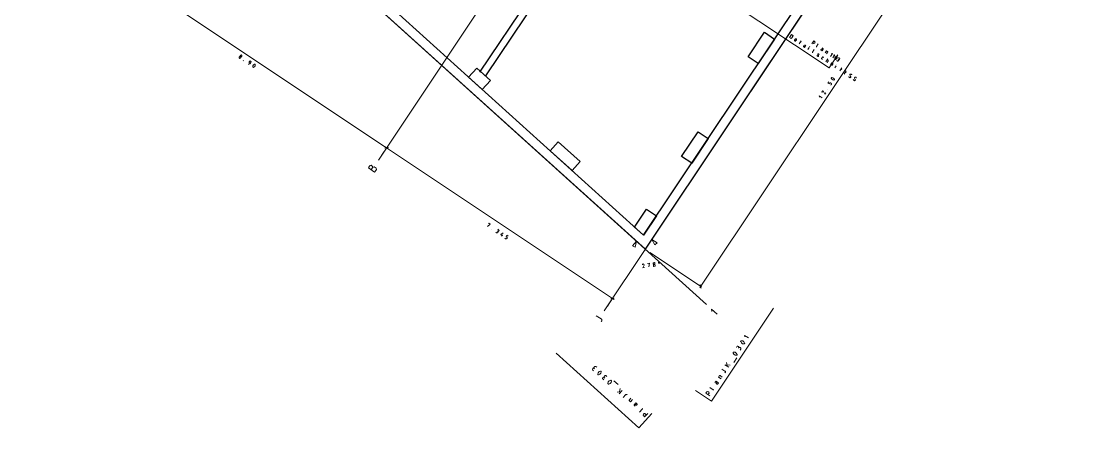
# Model space of a CAD drawing. Header units: metres. Extents: x 2680825 to 2680948, y 1252357 to 1252484.
# Drawn here: x 2680866.26 to 2680894.88, y 1252358.24 to 1252369.24 of the extents above; entities that cross this region are included whole.
import ezdxf

# ---------------------------------------------------------------- set-up
doc = ezdxf.new("R2010")
doc.units = ezdxf.units.M
doc.layers.add('0_BemassungAdo', color=5, linetype='Continuous', lineweight=0)
doc.layers.add('Bemaßung', color=7, linetype='Continuous', lineweight=13)
doc.layers.add('etappierung', color=7, linetype='Continuous')
doc.layers.add('geometrie', color=7, linetype='Continuous')
doc.layers.get('0_BemassungAdo').off()

# ---------------------------------------------------------------- blocks, each defined once
blk = doc.blocks.new('asdölkfasdiouhqreq')
at = {"layer": 'Bemaßung'}
for p, q in [((11.583, 19.776), (11.574, 19.765)), ((11.574, 19.765), (11.575, 19.753)), ((11.575, 19.753), (11.576, 19.741)), ((11.595, 19.777), (11.583, 19.776)), ((11.605, 19.778), (11.595, 19.777)), ((11.617, 19.779), (11.605, 19.778)), ((11.628, 19.771), (11.617, 19.779)), ((11.622, 19.736), (11.63, 19.747)), ((11.637, 19.781), (11.628, 19.771)), ((11.629, 19.759), (11.628, 19.771)), ((11.63, 19.747), (11.629, 19.759)), ((11.63, 19.747), (11.641, 19.738)), ((11.649, 19.782), (11.637, 19.781)), ((11.661, 19.783), (11.649, 19.782)), ((11.671, 19.775), (11.661, 19.783)), ((11.665, 19.74), (11.674, 19.751)), ((11.673, 19.763), (11.671, 19.775)), ((11.674, 19.751), (11.673, 19.763)), ((11.576, 19.741), (11.587, 19.733)), ((11.587, 19.733), (11.599, 19.734)), ((11.587, 19.629), (11.592, 19.629)), ((11.599, 19.734), (11.61, 19.735)), ((11.609, 19.453), (11.602, 19.471)), ((11.61, 19.735), (11.622, 19.736)), ((11.641, 19.738), (11.653, 19.739)), ((11.646, 19.47), (11.648, 19.476)), ((11.646, 19.465), (11.646, 19.47)), ((11.648, 19.443), (11.646, 19.465)), ((11.648, 19.476), (11.651, 19.481)), ((11.651, 19.481), (11.655, 19.485)), ((11.653, 19.739), (11.665, 19.74)), ((11.655, 19.485), (11.66, 19.488)), ((11.66, 19.488), (11.666, 19.488)), ((11.666, 19.488), (11.677, 19.489)), ((11.677, 19.489), (11.689, 19.491)), ((11.689, 19.491), (11.7, 19.482)), ((11.7, 19.482), (11.701, 19.47)), ((11.701, 19.47), (11.702, 19.458)), ((11.628, 19.441), (11.609, 19.453)), ((11.618, 19.322), (11.617, 19.318)), ((11.617, 19.318), (11.617, 19.314)), ((11.617, 19.314), (11.617, 19.31)), ((11.617, 19.31), (11.62, 19.306)), ((11.621, 19.325), (11.618, 19.322)), ((11.62, 19.306), (11.624, 19.304)), ((11.647, 19.342), (11.621, 19.325)), ((11.624, 19.304), (11.652, 19.292)), ((11.648, 19.443), (11.628, 19.441)), ((11.68, 19.346), (11.647, 19.342)), ((11.681, 19.446), (11.648, 19.443)), ((11.652, 19.292), (11.685, 19.295)), ((11.708, 19.334), (11.68, 19.346)), ((11.693, 19.447), (11.681, 19.446)), ((11.685, 19.295), (11.71, 19.312)), ((11.702, 19.458), (11.693, 19.447)), ((11.712, 19.331), (11.708, 19.334)), ((11.71, 19.312), (11.713, 19.315)), ((11.714, 19.328), (11.712, 19.331)), ((11.713, 19.315), (11.715, 19.319)), ((11.715, 19.323), (11.714, 19.328)), ((11.715, 19.319), (11.715, 19.323)), ((11.53, 15.182), (11.475, 15.176)), ((11.475, 15.176), (11.494, 14.976)), ((11.555, 15.184), (11.53, 15.182)), ((11.577, 15.166), (11.555, 15.184)), ((11.539, 15.093), (11.483, 15.087)), ((11.494, 14.976), (11.55, 14.981)), ((11.57, 15.096), (11.539, 15.093)), ((11.539, 15.093), (11.563, 15.095)), ((11.55, 14.981), (11.58, 14.984)), ((11.563, 15.095), (11.581, 15.117)), ((11.597, 15.073), (11.57, 15.096)), ((11.579, 15.141), (11.577, 15.166)), ((11.581, 15.117), (11.579, 15.141)), ((11.58, 14.984), (11.603, 15.012)), ((11.6, 15.042), (11.597, 15.073)), ((11.603, 15.012), (11.6, 15.042)), ((12.381, 11.665), (12.282, 11.677)), ((12.294, 11.552), (12.299, 11.553)), ((12.366, 11.707), (12.377, 11.708)), ((12.377, 11.708), (12.381, 11.665)), ((12.31, 11.384), (12.308, 11.406)), ((12.31, 11.378), (12.31, 11.384)), ((12.313, 11.373), (12.31, 11.378)), ((12.318, 11.369), (12.313, 11.373)), ((12.322, 11.366), (12.318, 11.369)), ((12.328, 11.364), (12.322, 11.366)), ((12.369, 11.225), (12.325, 11.221)), ((12.333, 11.364), (12.328, 11.364)), ((12.344, 11.365), (12.333, 11.364)), ((12.421, 11.247), (12.343, 11.261)), ((12.343, 11.261), (12.349, 11.207)), ((12.35, 11.366), (12.344, 11.365)), ((12.355, 11.369), (12.35, 11.366)), ((12.359, 11.373), (12.355, 11.369)), ((12.363, 11.378), (12.359, 11.373)), ((12.363, 11.4), (12.364, 11.389)), ((12.364, 11.383), (12.363, 11.378)), ((12.365, 11.377), (12.364, 11.389)), ((12.364, 11.389), (12.364, 11.383)), ((12.376, 11.368), (12.365, 11.377)), ((12.388, 11.37), (12.376, 11.368)), ((12.4, 11.371), (12.388, 11.37)), ((12.408, 11.381), (12.4, 11.371)), ((12.405, 11.415), (12.407, 11.393)), ((12.407, 11.393), (12.408, 11.381)), ((12.338, 11.091), (12.336, 11.113)), ((12.338, 11.085), (12.338, 11.091)), ((12.341, 11.08), (12.338, 11.085)), ((12.346, 11.076), (12.341, 11.08)), ((12.35, 11.073), (12.346, 11.076)), ((12.356, 11.071), (12.35, 11.073)), ((12.362, 11.071), (12.356, 11.071)), ((12.372, 11.072), (12.362, 11.071)), ((12.378, 11.073), (12.372, 11.072)), ((12.383, 11.076), (12.378, 11.073)), ((12.387, 11.08), (12.383, 11.076)), ((12.391, 11.085), (12.387, 11.08)), ((12.433, 11.122), (12.39, 11.118)), ((12.39, 11.118), (12.392, 11.096)), ((12.393, 11.09), (12.391, 11.085)), ((12.392, 11.096), (12.393, 11.09)), ((12.437, 11.079), (12.433, 11.122)), ((21.504, 8.59), (21.407, 8.581)), ((21.507, 8.558), (21.504, 8.59)), ((21.407, 8.581), (21.41, 8.548)), ((21.41, 8.548), (21.41, 8.543)), ((21.41, 8.543), (21.413, 8.537)), ((21.413, 8.537), (21.418, 8.534)), ((21.418, 8.534), (21.422, 8.53)), ((21.422, 8.53), (21.428, 8.528)), ((21.422, 8.422), (21.423, 8.427)), ((21.422, 8.418), (21.422, 8.422)), ((21.425, 8.391), (21.422, 8.418)), ((21.423, 8.427), (21.426, 8.43)), ((21.426, 8.43), (21.429, 8.433)), ((21.428, 8.528), (21.434, 8.529)), ((21.429, 8.433), (21.433, 8.435)), ((21.433, 8.435), (21.437, 8.436)), ((21.434, 8.529), (21.488, 8.534)), ((21.437, 8.436), (21.464, 8.438)), ((21.457, 8.394), (21.453, 8.437)), ((21.468, 8.395), (21.457, 8.394)), ((21.464, 8.438), (21.476, 8.44)), ((21.48, 8.396), (21.468, 8.395)), ((21.476, 8.44), (21.487, 8.431)), ((21.489, 8.407), (21.48, 8.396)), ((21.487, 8.431), (21.488, 8.419)), ((21.488, 8.534), (21.494, 8.534)), ((21.488, 8.419), (21.489, 8.407)), ((21.494, 8.534), (21.499, 8.537)), ((21.499, 8.537), (21.503, 8.542)), ((21.503, 8.542), (21.506, 8.546)), ((21.506, 8.546), (21.508, 8.552)), ((21.508, 8.552), (21.507, 8.558)), ((21.436, 8.277), (21.533, 8.286)), ((21.449, 8.134), (21.456, 8.142)), ((21.45, 8.125), (21.449, 8.134)), ((21.453, 8.098), (21.45, 8.125)), ((21.502, 8.103), (21.453, 8.098)), ((21.456, 8.142), (21.465, 8.143)), ((21.465, 8.143), (21.474, 8.144)), ((21.474, 8.144), (21.482, 8.137)), ((21.482, 8.137), (21.483, 8.128)), ((21.483, 8.128), (21.485, 8.101)), ((21.5, 8.294), (21.503, 8.262)), ((21.506, 8.103), (21.502, 8.103)), ((21.51, 8.105), (21.506, 8.103)), ((21.513, 8.109), (21.51, 8.105)), ((21.516, 8.112), (21.513, 8.109)), ((21.514, 8.142), (21.516, 8.121)), ((21.516, 8.121), (21.517, 8.116)), ((21.517, 8.116), (21.516, 8.112)), ((21.651, 8.011), (21.749, 8.02)), ((21.697, 7.988), (21.695, 8.015)), ((21.749, 8.02), (21.752, 7.993)), ((12.287, 7.722), (12.272, 7.878)), ((14.147, 7.741), (14.072, 7.722)), ((14.128, 7.781), (14.134, 7.783)), ((14.134, 7.783), (14.146, 7.786)), ((14.146, 7.786), (14.158, 7.78)), ((14.158, 7.744), (14.147, 7.741)), ((14.158, 7.78), (14.161, 7.768)), ((14.165, 7.757), (14.158, 7.744)), ((14.161, 7.768), (14.165, 7.757)), ((21.463, 7.995), (21.528, 8.001)), ((21.48, 7.846), (21.478, 7.843)), ((21.478, 7.843), (21.478, 7.84)), ((21.478, 7.84), (21.478, 7.838)), ((21.482, 7.848), (21.48, 7.846)), ((21.485, 7.849), (21.482, 7.848)), ((21.488, 7.849), (21.485, 7.849)), ((21.574, 7.858), (21.488, 7.849)), ((21.555, 8.004), (21.56, 8.004)), ((21.667, 7.86), (21.666, 7.857)), ((21.666, 7.857), (21.667, 7.854)), ((21.669, 7.862), (21.667, 7.86)), ((21.671, 7.864), (21.669, 7.862)), ((21.673, 7.865), (21.671, 7.864)), ((21.676, 7.866), (21.673, 7.865)), ((21.763, 7.874), (21.676, 7.866)), ((21.699, 7.973), (21.697, 7.988)), ((21.712, 7.962), (21.699, 7.973)), ((21.727, 7.964), (21.712, 7.962)), ((21.742, 7.965), (21.727, 7.964)), ((21.753, 7.978), (21.742, 7.965)), ((21.752, 7.993), (21.753, 7.978)), ((12.225, 7.671), (12.247, 7.673)), ((12.247, 7.673), (12.259, 7.674)), ((12.259, 7.674), (12.27, 7.68)), ((12.27, 7.68), (12.277, 7.689)), ((12.277, 7.689), (12.285, 7.698)), ((12.285, 7.698), (12.289, 7.71)), ((12.289, 7.71), (12.287, 7.722)), ((14.072, 7.722), (14.103, 7.692)), ((14.278, 7.661), (14.194, 7.605)), ((14.239, 7.683), (14.246, 7.691)), ((14.246, 7.691), (14.278, 7.661)), ((14.3, 7.534), (14.291, 7.526)), ((14.291, 7.526), (14.292, 7.512)), ((14.292, 7.512), (14.3, 7.503)), ((14.307, 7.542), (14.3, 7.534)), ((14.3, 7.503), (14.309, 7.495)), ((14.316, 7.551), (14.307, 7.542)), ((14.309, 7.495), (14.323, 7.495)), ((14.329, 7.551), (14.316, 7.551)), ((14.323, 7.495), (14.331, 7.504)), ((14.337, 7.574), (14.329, 7.565)), ((14.329, 7.565), (14.329, 7.551)), ((14.338, 7.543), (14.329, 7.551)), ((14.331, 7.504), (14.339, 7.512)), ((14.346, 7.582), (14.337, 7.574)), ((14.347, 7.534), (14.338, 7.543)), ((14.339, 7.512), (14.347, 7.521)), ((14.359, 7.583), (14.346, 7.582)), ((14.347, 7.534), (14.361, 7.535)), ((14.347, 7.521), (14.347, 7.534)), ((14.368, 7.574), (14.359, 7.583)), ((14.361, 7.535), (14.369, 7.543)), ((14.377, 7.566), (14.368, 7.574)), ((14.369, 7.543), (14.377, 7.552)), ((14.377, 7.552), (14.377, 7.566)), ((14.447, 7.476), (14.441, 7.469)), ((14.441, 7.469), (14.441, 7.459)), ((14.441, 7.459), (14.448, 7.453)), ((14.454, 7.482), (14.447, 7.476)), ((14.448, 7.453), (14.455, 7.447)), ((14.464, 7.483), (14.454, 7.482)), ((14.455, 7.447), (14.465, 7.447)), ((14.471, 7.476), (14.464, 7.483)), ((14.465, 7.447), (14.471, 7.453)), ((14.477, 7.47), (14.471, 7.476)), ((14.471, 7.453), (14.477, 7.46)), ((14.477, 7.46), (14.477, 7.47)), ((21.494, 7.693), (21.493, 7.682)), ((21.493, 7.682), (21.494, 7.672)), ((21.496, 7.702), (21.494, 7.693)), ((21.494, 7.672), (21.494, 7.666)), ((21.494, 7.666), (21.499, 7.661)), ((21.499, 7.661), (21.506, 7.66)), ((21.506, 7.66), (21.512, 7.659)), ((21.507, 7.548), (21.506, 7.544)), ((21.506, 7.544), (21.506, 7.539)), ((21.506, 7.539), (21.508, 7.523)), ((21.51, 7.551), (21.507, 7.548)), ((21.513, 7.555), (21.51, 7.551)), ((21.512, 7.659), (21.518, 7.663)), ((21.517, 7.557), (21.513, 7.555)), ((21.521, 7.557), (21.517, 7.557)), ((21.518, 7.663), (21.52, 7.669)), ((21.52, 7.669), (21.531, 7.698)), ((21.554, 7.56), (21.521, 7.557)), ((21.531, 7.698), (21.533, 7.704)), ((21.533, 7.704), (21.539, 7.708)), ((21.539, 7.708), (21.545, 7.707)), ((21.545, 7.707), (21.552, 7.706)), ((21.552, 7.706), (21.557, 7.701)), ((21.557, 7.678), (21.554, 7.67)), ((21.558, 7.561), (21.554, 7.56)), ((21.557, 7.701), (21.557, 7.695)), ((21.557, 7.695), (21.558, 7.686)), ((21.558, 7.686), (21.557, 7.678)), ((21.562, 7.559), (21.558, 7.561)), ((21.566, 7.557), (21.562, 7.559)), ((21.569, 7.554), (21.566, 7.557)), ((21.571, 7.55), (21.569, 7.554)), ((21.572, 7.545), (21.571, 7.55)), ((21.573, 7.529), (21.572, 7.545)), ((21.68, 7.711), (21.687, 7.719)), ((21.681, 7.702), (21.68, 7.711)), ((21.684, 7.675), (21.681, 7.702)), ((21.732, 7.679), (21.684, 7.675)), ((21.687, 7.719), (21.696, 7.72)), ((21.694, 7.572), (21.759, 7.578)), ((21.696, 7.72), (21.705, 7.721)), ((21.747, 7.533), (21.698, 7.528)), ((21.705, 7.721), (21.713, 7.714)), ((21.713, 7.714), (21.714, 7.705)), ((21.714, 7.705), (21.716, 7.678)), ((21.737, 7.68), (21.732, 7.679)), ((21.741, 7.682), (21.737, 7.68)), ((21.744, 7.685), (21.741, 7.682)), ((21.746, 7.689), (21.744, 7.685)), ((21.745, 7.719), (21.747, 7.697)), ((21.748, 7.693), (21.746, 7.689)), ((21.747, 7.697), (21.748, 7.693)), ((21.751, 7.533), (21.747, 7.533)), ((21.755, 7.535), (21.751, 7.533)), ((21.758, 7.539), (21.755, 7.535)), ((21.76, 7.542), (21.758, 7.539)), ((21.759, 7.578), (21.761, 7.551)), ((21.762, 7.546), (21.76, 7.542)), ((21.761, 7.551), (21.762, 7.546)), ((21.519, 7.409), (21.617, 7.418)), ((21.572, 7.37), (21.523, 7.366)), ((21.533, 7.263), (21.598, 7.269)), ((21.586, 7.224), (21.537, 7.219)), ((21.576, 7.371), (21.572, 7.37)), ((21.58, 7.373), (21.576, 7.371)), ((21.583, 7.376), (21.58, 7.373)), ((21.586, 7.38), (21.583, 7.376)), ((21.584, 7.415), (21.587, 7.388)), ((21.587, 7.384), (21.586, 7.38)), ((21.59, 7.224), (21.586, 7.224)), ((21.587, 7.388), (21.587, 7.384)), ((21.594, 7.226), (21.59, 7.224)), ((21.597, 7.23), (21.594, 7.226)), ((21.6, 7.233), (21.597, 7.23)), ((21.598, 7.269), (21.601, 7.242)), ((21.601, 7.237), (21.6, 7.233)), ((21.601, 7.242), (21.601, 7.237)), ((21.807, 7.413), (21.71, 7.404)), ((21.814, 7.34), (21.717, 7.33)), ((21.725, 7.266), (21.723, 7.261)), ((21.723, 7.261), (21.724, 7.257)), ((21.724, 7.257), (21.724, 7.253)), ((21.724, 7.253), (21.727, 7.249)), ((21.728, 7.268), (21.725, 7.266)), ((21.727, 7.249), (21.73, 7.247)), ((21.754, 7.285), (21.728, 7.268)), ((21.731, 7.184), (21.729, 7.206)), ((21.73, 7.247), (21.759, 7.235)), ((21.731, 7.178), (21.731, 7.184)), ((21.734, 7.173), (21.731, 7.178)), ((21.739, 7.169), (21.734, 7.173)), ((21.743, 7.165), (21.739, 7.169)), ((21.749, 7.164), (21.743, 7.165)), ((21.755, 7.164), (21.749, 7.164)), ((21.786, 7.289), (21.754, 7.285)), ((21.765, 7.165), (21.755, 7.164)), ((21.759, 7.235), (21.791, 7.238)), ((21.771, 7.166), (21.765, 7.165)), ((21.776, 7.169), (21.771, 7.166)), ((21.78, 7.173), (21.776, 7.169)), ((21.784, 7.178), (21.78, 7.173)), ((21.784, 7.433), (21.807, 7.413)), ((21.784, 7.2), (21.785, 7.189)), ((21.786, 7.183), (21.784, 7.178)), ((21.786, 7.177), (21.785, 7.189)), ((21.785, 7.189), (21.786, 7.183)), ((21.815, 7.277), (21.786, 7.289)), ((21.797, 7.168), (21.786, 7.177)), ((21.791, 7.359), (21.814, 7.34)), ((21.791, 7.238), (21.817, 7.255)), ((21.809, 7.169), (21.797, 7.168)), ((21.821, 7.171), (21.809, 7.169)), ((21.819, 7.275), (21.815, 7.277)), ((21.817, 7.255), (21.82, 7.258)), ((21.821, 7.271), (21.819, 7.275)), ((21.82, 7.258), (21.822, 7.262)), ((21.821, 7.266), (21.821, 7.271)), ((21.822, 7.262), (21.821, 7.266)), ((21.83, 7.181), (21.821, 7.171)), ((21.826, 7.215), (21.828, 7.193)), ((21.828, 7.193), (21.83, 7.181)), ((11.073, 6.992), (11.074, 7.019)), ((11.074, 7.019), (11.075, 7.035)), ((11.075, 7.035), (11.088, 7.046)), ((11.088, 7.046), (11.103, 7.045)), ((11.103, 7.045), (11.118, 7.045)), ((11.118, 7.045), (11.13, 7.032)), ((11.13, 7.032), (11.129, 7.017)), ((11.129, 7.017), (11.13, 7.024)), ((11.129, 7.003), (11.129, 7.017)), ((11.13, 7.024), (11.133, 7.031)), ((11.133, 7.031), (11.138, 7.036)), ((11.138, 7.036), (11.144, 7.041)), ((11.144, 7.041), (11.151, 7.043)), ((11.151, 7.043), (11.158, 7.043)), ((11.158, 7.043), (11.172, 7.042)), ((11.172, 7.042), (11.179, 7.042)), ((11.179, 7.042), (11.186, 7.038)), ((11.186, 7.038), (11.191, 7.033)), ((11.191, 7.033), (11.196, 7.028)), ((11.196, 7.028), (11.198, 7.02)), ((11.198, 7.013), (11.197, 6.986)), ((11.198, 7.02), (11.198, 7.013)), ((20.668, 6.94), (20.688, 6.963)), ((20.688, 6.963), (20.697, 6.866)), ((20.814, 6.959), (20.817, 6.965)), ((20.817, 6.965), (20.822, 6.976)), ((20.822, 6.976), (20.835, 6.98)), ((20.856, 6.947), (20.822, 6.878)), ((20.822, 6.878), (20.865, 6.882)), ((20.835, 6.98), (20.846, 6.975)), ((20.846, 6.975), (20.857, 6.97)), ((20.861, 6.958), (20.856, 6.947)), ((20.857, 6.97), (20.861, 6.958)), ((20.969, 6.892), (20.968, 6.897)), ((21.149, 7.008), (21.106, 7.003)), ((21.106, 7.003), (21.11, 6.96)), ((21.11, 6.96), (21.132, 6.962)), ((21.137, 6.908), (21.115, 6.906)), ((21.132, 6.962), (21.137, 6.963)), ((21.137, 6.963), (21.143, 6.961)), ((21.142, 6.908), (21.137, 6.908)), ((21.148, 6.911), (21.142, 6.908)), ((21.143, 6.961), (21.147, 6.957)), ((21.147, 6.957), (21.152, 6.953)), ((21.151, 6.916), (21.148, 6.911)), ((21.155, 6.92), (21.151, 6.916)), ((21.152, 6.953), (21.155, 6.948)), ((21.155, 6.948), (21.155, 6.942)), ((21.155, 6.942), (21.156, 6.932)), ((21.157, 6.926), (21.155, 6.92)), ((21.156, 6.932), (21.157, 6.926)), ((21.264, 7.013), (21.252, 6.984)), ((21.252, 6.984), (21.255, 6.952)), ((21.255, 6.952), (21.272, 6.926)), ((21.266, 7.017), (21.264, 7.013)), ((21.27, 7.019), (21.266, 7.017)), ((21.274, 7.019), (21.27, 7.019)), ((21.272, 6.926), (21.275, 6.923)), ((21.278, 7.02), (21.274, 7.019)), ((21.275, 6.923), (21.279, 6.921)), ((21.282, 7.018), (21.278, 7.02)), ((21.279, 6.921), (21.283, 6.922)), ((21.285, 7.015), (21.282, 7.018)), ((21.283, 6.922), (21.287, 6.922)), ((21.302, 6.989), (21.285, 7.015)), ((21.287, 6.922), (21.291, 6.925)), ((21.291, 6.925), (21.294, 6.928)), ((21.294, 6.928), (21.305, 6.957)), ((21.305, 6.957), (21.302, 6.989)), ((21.547, 7.116), (21.612, 7.122)), ((21.562, 6.959), (21.66, 6.968)), ((21.626, 6.976), (21.629, 6.943)), ((21.639, 7.125), (21.645, 7.125)), ((11.054, 6.621), (11.055, 6.648)), ((11.055, 6.648), (11.056, 6.663)), ((11.056, 6.663), (11.069, 6.675)), ((11.068, 6.844), (11.065, 6.839)), ((11.065, 6.839), (11.065, 6.834)), ((11.065, 6.834), (11.065, 6.828)), ((11.065, 6.828), (11.067, 6.823)), ((11.067, 6.823), (11.071, 6.82)), ((11.072, 6.847), (11.068, 6.844)), ((11.069, 6.675), (11.084, 6.674)), ((11.071, 6.82), (11.104, 6.8)), ((11.108, 6.864), (11.072, 6.847)), ((11.084, 6.674), (11.099, 6.673)), ((11.099, 6.673), (11.111, 6.661)), ((11.104, 6.8), (11.146, 6.797)), ((11.149, 6.862), (11.108, 6.864)), ((11.111, 6.661), (11.11, 6.645)), ((11.11, 6.645), (11.111, 6.653)), ((11.11, 6.632), (11.11, 6.645)), ((11.111, 6.653), (11.114, 6.659)), ((11.114, 6.659), (11.119, 6.664)), ((11.119, 6.664), (11.125, 6.669)), ((11.125, 6.669), (11.132, 6.672)), ((11.132, 6.672), (11.139, 6.671)), ((11.139, 6.671), (11.153, 6.671)), ((11.146, 6.797), (11.181, 6.814)), ((11.182, 6.842), (11.149, 6.862)), ((11.153, 6.671), (11.16, 6.67)), ((11.16, 6.67), (11.167, 6.667)), ((11.167, 6.667), (11.172, 6.662)), ((11.172, 6.662), (11.177, 6.656)), ((11.177, 6.656), (11.18, 6.649)), ((11.179, 6.642), (11.178, 6.614)), ((11.18, 6.649), (11.179, 6.642)), ((11.181, 6.814), (11.186, 6.817)), ((11.187, 6.838), (11.182, 6.842)), ((11.186, 6.817), (11.188, 6.822)), ((11.189, 6.833), (11.187, 6.838)), ((11.188, 6.822), (11.189, 6.827)), ((11.189, 6.827), (11.189, 6.833)), ((21.576, 6.812), (21.674, 6.822)), ((21.594, 6.668), (21.591, 6.656)), ((21.591, 6.656), (21.592, 6.644)), ((21.592, 6.644), (21.593, 6.634)), ((21.593, 6.634), (21.601, 6.626)), ((21.6, 6.678), (21.594, 6.668)), ((21.601, 6.626), (21.611, 6.625)), ((21.611, 6.625), (21.621, 6.623)), ((21.621, 6.623), (21.631, 6.629)), ((21.631, 6.629), (21.634, 6.638)), ((21.634, 6.638), (21.647, 6.67)), ((21.64, 6.829), (21.643, 6.797)), ((21.647, 6.67), (21.651, 6.68)), ((21.651, 6.68), (21.66, 6.685)), ((21.66, 6.685), (21.67, 6.684)), ((21.67, 6.684), (21.68, 6.682)), ((21.68, 6.682), (21.688, 6.674)), ((21.689, 6.646), (21.686, 6.637)), ((21.688, 6.674), (21.689, 6.664)), ((21.689, 6.664), (21.69, 6.655)), ((21.69, 6.655), (21.689, 6.646)), ((11.049, 6.473), (11.046, 6.468)), ((11.046, 6.468), (11.046, 6.463)), ((11.046, 6.463), (11.046, 6.457)), ((11.046, 6.457), (11.048, 6.452)), ((11.048, 6.452), (11.052, 6.448)), ((11.053, 6.476), (11.049, 6.473)), ((11.052, 6.448), (11.086, 6.428)), ((11.089, 6.492), (11.053, 6.476)), ((11.086, 6.428), (11.127, 6.426)), ((11.13, 6.49), (11.089, 6.492)), ((11.127, 6.426), (11.162, 6.443)), ((11.163, 6.47), (11.13, 6.49)), ((11.162, 6.443), (11.167, 6.446)), ((11.168, 6.467), (11.163, 6.47)), ((11.167, 6.446), (11.169, 6.451)), ((11.17, 6.462), (11.168, 6.467)), ((11.169, 6.451), (11.17, 6.456)), ((11.17, 6.456), (11.17, 6.462)), ((11.2, 6.241), (11.208, 6.392)), ((21.608, 6.521), (21.605, 6.509)), ((21.605, 6.509), (21.606, 6.498)), ((21.606, 6.498), (21.607, 6.488)), ((21.607, 6.488), (21.615, 6.48)), ((21.614, 6.531), (21.608, 6.521)), ((21.615, 6.48), (21.625, 6.478)), ((21.625, 6.478), (21.635, 6.477)), ((21.635, 6.477), (21.645, 6.482)), ((21.645, 6.482), (21.648, 6.492)), ((21.648, 6.492), (21.661, 6.524)), ((21.661, 6.524), (21.665, 6.533)), ((21.665, 6.533), (21.674, 6.539)), ((21.674, 6.539), (21.684, 6.537)), ((21.684, 6.537), (21.694, 6.536)), ((21.694, 6.536), (21.702, 6.528)), ((21.703, 6.499), (21.7, 6.49)), ((21.702, 6.528), (21.703, 6.518)), ((21.703, 6.518), (21.704, 6.509)), ((21.704, 6.509), (21.703, 6.499)), ((11.149, 6.057), (11.026, 6.064)), ((11.029, 6.133), (11.101, 6.06)), ((11.153, 6.126), (11.074, 6.087)), ((11.114, 5.914), (11.018, 5.919)), ((11.048, 5.69), (11.05, 5.725)), ((11.05, 5.73), (11.052, 5.735)), ((11.05, 5.725), (11.05, 5.73)), ((11.052, 5.735), (11.056, 5.739)), ((11.056, 5.739), (11.06, 5.743)), ((11.06, 5.743), (11.066, 5.745)), ((11.066, 5.745), (11.071, 5.744)), ((11.071, 5.744), (11.133, 5.741)), ((11.122, 5.914), (11.114, 5.914)), ((11.129, 5.911), (11.122, 5.914)), ((11.133, 5.905), (11.129, 5.911)), ((11.138, 5.9), (11.133, 5.905)), ((11.141, 5.893), (11.138, 5.9)), ((11.14, 5.872), (11.141, 5.886)), ((11.141, 5.886), (11.141, 5.893)), ((11.039, 5.512), (11.04, 5.539)), ((11.04, 5.545), (11.043, 5.55)), ((11.04, 5.539), (11.04, 5.545)), ((11.043, 5.55), (11.047, 5.553)), ((11.047, 5.553), (11.051, 5.557)), ((11.13, 5.686), (11.048, 5.69)), ((11.051, 5.557), (11.056, 5.559)), ((11.056, 5.559), (11.062, 5.559)), ((11.062, 5.559), (11.124, 5.556)), ((11.08, 5.512), (11.081, 5.523)), ((11.089, 5.502), (11.08, 5.512)), ((11.081, 5.523), (11.082, 5.558)), ((11.1, 5.502), (11.089, 5.502)), ((11.112, 5.501), (11.1, 5.502)), ((11.121, 5.51), (11.112, 5.501)), ((11.122, 5.521), (11.121, 5.51)), ((11.124, 5.556), (11.122, 5.521)), ((14.331, 5.529), (14.377, 5.572)), ((14.377, 5.572), (14.367, 5.37)), ((10.978, 5.136), (10.98, 5.17)), ((10.98, 5.17), (10.981, 5.189)), ((10.981, 5.189), (10.997, 5.204)), ((10.988, 5.321), (11.098, 5.316)), ((10.997, 5.204), (11.016, 5.203)), ((11.016, 5.203), (11.035, 5.202)), ((11.035, 5.202), (11.05, 5.185)), ((11.049, 5.167), (11.047, 5.132)), ((11.05, 5.185), (11.049, 5.167)), ((11.098, 5.316), (11.101, 5.315)), ((11.101, 5.315), (11.105, 5.317)), ((11.105, 5.317), (11.108, 5.319)), ((11.108, 5.319), (11.11, 5.322)), ((11.11, 5.322), (11.112, 5.325)), ((11.112, 5.325), (11.112, 5.329)), ((11.102, 5.129), (10.978, 5.136)), ((13.307, 4.233), (13.298, 4.329)), ((13.454, 4.219), (13.442, 4.343)), ((13.511, 4.349), (13.449, 4.267)), ((13.522, 4.226), (13.472, 4.298)), ((13.826, 4.373), (13.811, 4.337)), ((13.811, 4.337), (13.815, 4.295)), ((13.815, 4.295), (13.837, 4.263)), ((13.829, 4.377), (13.826, 4.373)), ((13.834, 4.38), (13.829, 4.377)), ((13.839, 4.381), (13.834, 4.38)), ((13.845, 4.381), (13.839, 4.381)), ((13.85, 4.379), (13.845, 4.381)), ((13.854, 4.375), (13.85, 4.379)), ((13.875, 4.343), (13.854, 4.375)), ((13.864, 4.266), (13.879, 4.302)), ((13.879, 4.302), (13.875, 4.343)), ((13.997, 4.396), (14.024, 4.399)), ((14.016, 4.342), (14.03, 4.344)), ((14.024, 4.399), (14.04, 4.4)), ((14.045, 4.345), (14.03, 4.344)), ((14.03, 4.344), (14.037, 4.344)), ((14.037, 4.344), (14.044, 4.342)), ((14.04, 4.4), (14.053, 4.389)), ((14.044, 4.342), (14.05, 4.338)), ((14.056, 4.359), (14.045, 4.345)), ((14.05, 4.338), (14.055, 4.333)), ((14.053, 4.389), (14.054, 4.374)), ((14.054, 4.374), (14.056, 4.359)), ((14.055, 4.333), (14.059, 4.326)), ((14.059, 4.326), (14.06, 4.319)), ((14.06, 4.319), (14.061, 4.305)), ((14.062, 4.298), (14.06, 4.291)), ((14.061, 4.305), (14.062, 4.298)), ((14.196, 4.408), (14.181, 4.372)), ((14.181, 4.372), (14.185, 4.331)), ((14.185, 4.331), (14.207, 4.298)), ((14.199, 4.413), (14.196, 4.408)), ((14.204, 4.416), (14.199, 4.413)), ((14.209, 4.416), (14.204, 4.416)), ((14.207, 4.298), (14.211, 4.294)), ((14.215, 4.417), (14.209, 4.416)), ((14.211, 4.294), (14.216, 4.292)), ((14.22, 4.415), (14.215, 4.417)), ((14.216, 4.292), (14.221, 4.293)), ((14.224, 4.411), (14.22, 4.415)), ((14.221, 4.293), (14.227, 4.293)), ((14.245, 4.378), (14.224, 4.411)), ((14.227, 4.293), (14.232, 4.296)), ((14.232, 4.296), (14.234, 4.301)), ((14.234, 4.301), (14.249, 4.337)), ((14.249, 4.337), (14.245, 4.378)), ((14.37, 4.404), (14.394, 4.434)), ((14.394, 4.434), (14.406, 4.311)), ((12.517, 4.254), (12.551, 4.257)), ((12.529, 4.131), (12.517, 4.254)), ((12.558, 4.189), (12.523, 4.185)), ((12.551, 4.257), (12.57, 4.259)), ((12.577, 4.191), (12.558, 4.189)), ((12.57, 4.259), (12.587, 4.245)), ((12.591, 4.207), (12.577, 4.191)), ((12.587, 4.245), (12.589, 4.226)), ((12.589, 4.226), (12.591, 4.207)), ((12.702, 4.272), (12.712, 4.162)), ((12.712, 4.162), (12.713, 4.158)), ((12.713, 4.158), (12.715, 4.155)), ((12.715, 4.155), (12.717, 4.153)), ((12.717, 4.153), (12.72, 4.15)), ((12.72, 4.15), (12.724, 4.149)), ((12.724, 4.149), (12.727, 4.15)), ((12.896, 4.198), (12.904, 4.208)), ((12.897, 4.187), (12.896, 4.198)), ((12.898, 4.175), (12.897, 4.187)), ((12.898, 4.249), (12.925, 4.252)), ((12.908, 4.167), (12.898, 4.175)), ((12.904, 4.208), (12.915, 4.209)), ((12.919, 4.168), (12.908, 4.167)), ((12.915, 4.209), (12.95, 4.212)), ((12.954, 4.171), (12.919, 4.168)), ((12.925, 4.252), (12.931, 4.252)), ((12.931, 4.252), (12.936, 4.25)), ((12.936, 4.25), (12.94, 4.247)), ((12.94, 4.247), (12.944, 4.244)), ((12.944, 4.244), (12.947, 4.239)), ((12.947, 4.239), (12.948, 4.233)), ((12.948, 4.233), (12.954, 4.171)), ((13.076, 4.266), (13.11, 4.269)), ((13.084, 4.184), (13.076, 4.266)), ((13.11, 4.269), (13.116, 4.27)), ((13.116, 4.27), (13.121, 4.268)), ((13.121, 4.268), (13.125, 4.265)), ((13.125, 4.265), (13.129, 4.261)), ((13.129, 4.261), (13.132, 4.256)), ((13.132, 4.256), (13.133, 4.251)), ((13.133, 4.251), (13.139, 4.189)), ((13.269, 4.202), (13.283, 4.203)), ((13.283, 4.203), (13.29, 4.204)), ((13.29, 4.204), (13.296, 4.207)), ((13.296, 4.207), (13.301, 4.213)), ((13.301, 4.213), (13.306, 4.218)), ((13.306, 4.218), (13.308, 4.226)), ((13.308, 4.226), (13.307, 4.233)), ((13.643, 4.196), (13.794, 4.21)), ((13.837, 4.263), (13.841, 4.259)), ((13.841, 4.259), (13.846, 4.257)), ((13.846, 4.257), (13.851, 4.257)), ((13.851, 4.257), (13.857, 4.258)), ((13.857, 4.258), (13.861, 4.261)), ((13.861, 4.261), (13.864, 4.266)), ((14.036, 4.275), (14.009, 4.273)), ((14.044, 4.276), (14.036, 4.275)), ((14.05, 4.279), (14.044, 4.276)), ((14.055, 4.285), (14.05, 4.279)), ((14.06, 4.291), (14.055, 4.285))]:
    blk.add_line(p, q, dxfattribs=at)
at = {"layer": 'etappierung', "color": 5, "lineweight": 9}
for p, q in [((15.884, 35.041), (14.389, 5.764)), ((108.587, 24.38), (11.812, 15.101)), ((27.437, 9.224), (12.512, 7.793))]:
    blk.add_line(p, q, dxfattribs=at)
at = {"layer": 'etappierung', "color": 5, "lineweight": 0}
for p, q in [((21.442, 7.237), (19.339, 29.176)), ((14.371, 8.232), (14.355, 8.315)), ((14.355, 8.315), (14.519, 8.305)), ((14.519, 8.305), (14.371, 8.232)), ((10.65, 5.065), (10.804, 8.078)), ((14.756, 7.864), (14.822, 8.015)), ((14.822, 8.015), (14.84, 7.851)), ((14.84, 7.851), (14.756, 7.864)), ((21.441, 7.251), (21.442, 7.237)), ((21.865, 7.278), (21.442, 7.237)), ((21.85, 7.276), (21.865, 7.278)), ((11.168, 5.039), (10.65, 5.065)), ((12.404, 4.519), (12.454, 4.002)), ((12.454, 4.002), (15.456, 4.29))]:
    blk.add_line(p, q, dxfattribs=at)
at = {"layer": 'etappierung', "color": 5, "lineweight": 5}
for p, q in [((12.21, 15.14), (11.36, 23.995)), ((12.171, 15.171), (12.248, 15.108)), ((12.21, 15.14), (12.205, 15.189)), ((11.961, 15.116), (12.234, 15.142)), ((12.214, 15.09), (12.21, 15.14)), ((12.91, 7.831), (12.21, 15.14)), ((12.935, 7.834), (12.661, 7.808)), ((12.872, 7.863), (12.949, 7.8)), ((12.915, 7.782), (12.91, 7.831)), ((14.676, 6.168), (14.516, 7.835)), ((27.111, 7.386), (14.674, 6.193)), ((14.674, 6.193), (14.624, 6.188)), ((14.706, 6.232), (14.642, 6.155))]:
    blk.add_line(p, q, dxfattribs=at)
at = {"layer": 'geometrie', "color": 7}
for p, q in [((15.746, 32.351), (14.502, 7.984)), ((15.247, 17.665), (14.767, 8.261)), ((15.388, 14.475), (19.739, 14.892)), ((15.066, 14.13), (15.092, 14.63)), ((15.092, 14.63), (15.421, 14.613)), ((15.421, 14.613), (15.396, 14.114)), ((19.756, 14.713), (15.405, 14.296)), ((15.396, 14.114), (15.066, 14.13)), ((14.9, 10.866), (14.94, 11.665)), ((14.94, 11.665), (15.27, 11.648)), ((15.27, 11.648), (15.229, 10.849)), ((15.229, 10.849), (14.9, 10.866)), ((20.292, 9.122), (21.088, 9.198)), ((21.088, 9.198), (21.12, 8.87)), ((14.502, 7.984), (24.243, 8.918)), ((14.767, 8.261), (23.97, 9.143)), ((17.069, 8.813), (17.865, 8.889)), ((17.865, 8.889), (17.896, 8.561)), ((20.324, 8.793), (20.292, 9.122)), ((14.767, 8.261), (14.783, 8.592)), ((14.783, 8.592), (15.362, 8.649)), ((15.362, 8.649), (15.394, 8.321)), ((17.1, 8.484), (17.069, 8.813)), ((21.12, 8.87), (20.324, 8.793)), ((15.394, 8.321), (14.767, 8.261)), ((17.896, 8.561), (17.1, 8.484))]:
    blk.add_line(p, q, dxfattribs=at)
blk = doc.blocks.new('A$Cbb9cbaab')
blk.add_blockref('asdölkfasdiouhqreq', (-9.862, -4.002))

msp = doc.modelspace()

# ---------------------------------------------------------------- block references
at = {"layer": '0_BemassungAdo', "rotation": 50.80316544729117}
msp.add_blockref('A$Cbb9cbaab', (2680883.288, 1252356.959), dxfattribs=at)

doc.saveas('drawing.dxf')
